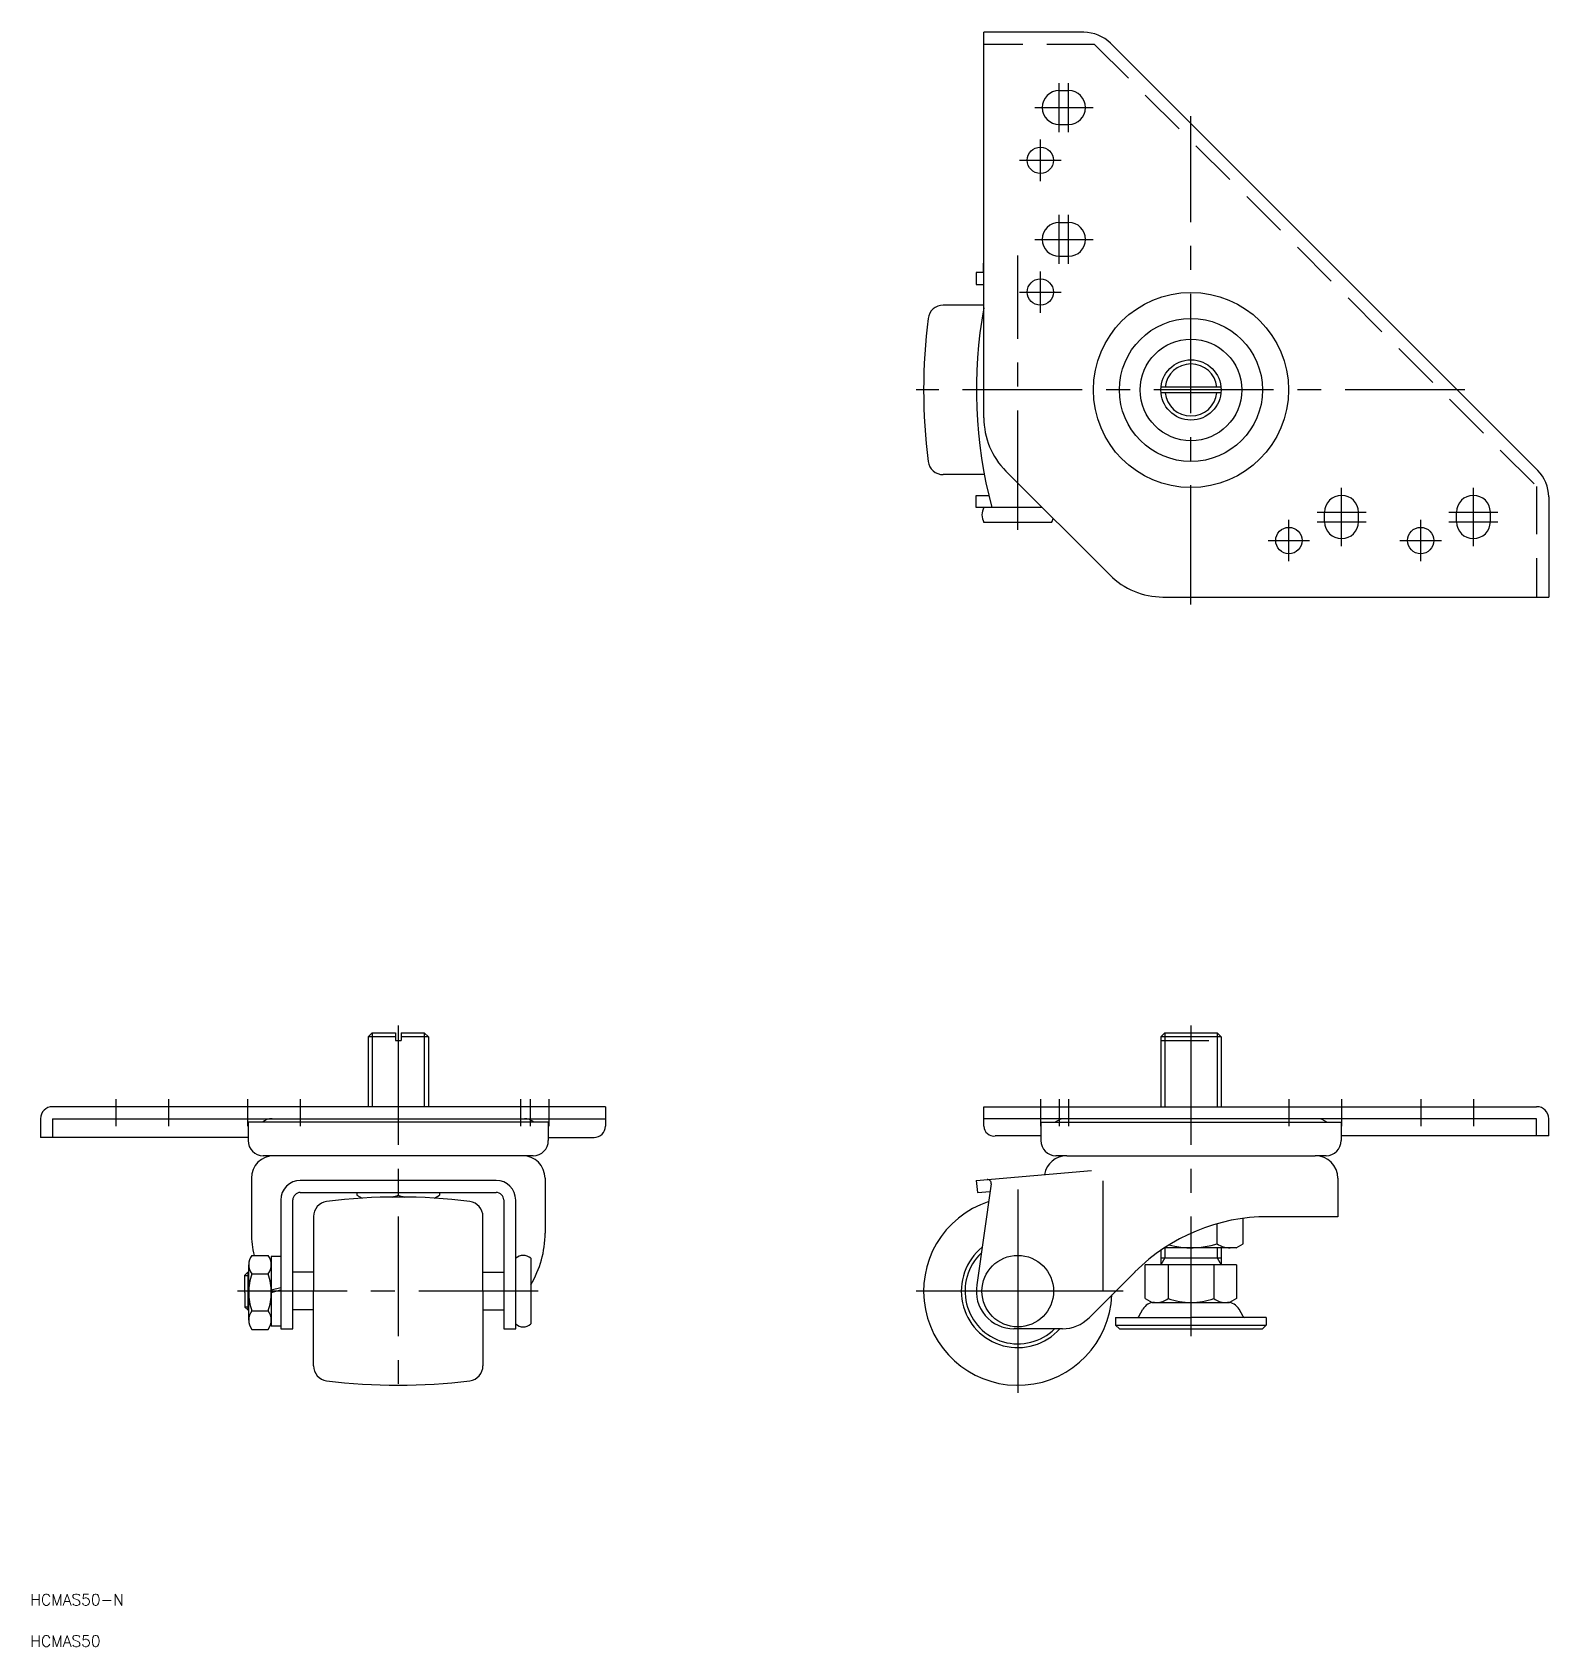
# Model space of a CAD drawing. Extents: x -262 to 141, y -94 to 334.
import ezdxf

# ---------------------------------------------------------------- set-up
doc = ezdxf.new("R2010")
doc.units = 0
doc.linetypes.add('CENTER', pattern=[50.8, 31.75, -6.35, 6.35, -6.35])
doc.linetypes.add('DASHED', pattern=[19.05, 12.7, -6.35])
doc.layers.get('0').update_dxf_attribs({"linetype": 'CONTINUOUS'})
doc.layers.add('CENTER', color=1, linetype='CONTINUOUS')
doc.styles.get("Standard").update_dxf_attribs({"font": 'txt.shx', "height": 3, "bigfont": 'bigfont.shx'})

msp = doc.modelspace()

# ---------------------------------------------------------------- linework, layer by layer
at = {"color": 7, "linetype": 'CONTINUOUS'}
for p, q in [((-9, 231.96), (-9, 334.38)), ((17.57, 334.38), (-9, 334.38)), ((24.64, 331.45), (138.07, 218.02)), ((11, 318.88), (13.5, 318.88)), ((11, 309.88), (13.5, 309.88)), ((11, 283.88), (13.5, 283.88)), ((11, 274.88), (13.5, 274.88)), ((-11, 270.58), (-11, 267.38)), ((-9, 270.58), (-11, 270.58)), ((-9, 273.08), (-9.2, 273.08)), ((-9.2, 273.08), (-9.2, 270.58)), ((-11, 267.38), (-9, 267.38)), ((-9, 261.88), (-19.82, 261.88)), ((53.96, 240.13), (38.04, 240.13)), ((53.96, 238.63), (38.04, 238.63)), ((-8.87, 216.88), (-19.82, 216.88)), ((-3.14, 217.81), (24.43, 190.24)), ((-11, 208.18), (-11, 211.38)), ((-11, 211.38), (-7.69, 211.38)), ((141, 210.95), (141, 184.38)), ((6.49, 208.18), (-11, 208.18)), ((81.5, 204.38), (81.5, 206.88)), ((90.5, 204.38), (90.5, 206.88)), ((116.5, 204.38), (116.5, 206.88)), ((125.5, 204.38), (125.5, 206.88)), ((9, 204.18), (-9, 204.18)), ((38.57, 184.38), (141, 184.38)), ((-171.44, 68.6), (-172.52, 67.52)), ((-172.52, 67.52), (-172.52, 49)), ((-165.27, 67.52), (-172.52, 67.52)), ((-171.44, 68.6), (-165.27, 68.6)), ((-165.27, 68.6), (-165.27, 66.6)), ((-165.27, 66.6), (-163.77, 66.6)), ((-163.77, 68.6), (-163.77, 66.6)), ((-163.77, 68.6), (-157.61, 68.6)), ((-156.52, 67.52), (-163.77, 67.52)), ((-157.61, 68.6), (-156.52, 67.52)), ((-156.52, 67.52), (-156.52, 49)), ((39.08, 68.6), (38, 67.52)), ((54, 67.52), (38, 67.52)), ((38, 67.52), (38, 49)), ((39.08, 68.6), (52.92, 68.6)), ((52.92, 68.6), (54, 67.52)), ((54, 67.52), (54, 49)), ((-109.52, 49), (-256.32, 49)), ((-109.52, 49), (-109.52, 43.8)), ((-9, 49), (137.8, 49)), ((-9, 43.8), (-9, 49)), ((-259.52, 45.8), (-259.52, 40.8)), ((-256.32, 45.8), (-109.52, 45.8)), ((-256.32, 45.8), (-256.32, 40.8)), ((-124.66, 44.87), (-204.39, 44.87)), ((-204.39, 44.87), (-204.39, 39.98)), ((-124.66, 44.87), (-124.66, 39.98)), ((137.8, 45.8), (-9, 45.8)), ((6.13, 44.87), (46, 44.87)), ((6.13, 44.87), (6.13, 39.98)), ((46, 44.87), (85.87, 44.87)), ((85.87, 44.87), (85.87, 39.98)), ((137.8, 41.21), (137.8, 45.8)), ((141, 41.21), (141, 45.8)), ((-204.39, 40.8), (-259.52, 40.8)), ((-124.66, 40.8), (-112.52, 40.8)), ((6.13, 41.21), (-6, 41.21)), ((141, 41.21), (85.87, 41.21)), ((-128.66, 35.98), (-200.39, 35.98)), ((13, 35.98), (10.13, 35.98)), ((13, 35.98), (46, 35.98)), ((46, 35.98), (79, 35.98)), ((79.5, 35.98), (79, 35.98)), ((81.87, 35.98), (79.5, 35.98)), ((-11, 29.4), (19.61, 32.08)), ((-203.52, 29.98), (-203.52, 15.39)), ((-138.52, 29.4), (-190.52, 29.4)), ((-190.52, 26.21), (-138.52, 26.21)), ((-175.52, 26.21), (-175.52, 25.49)), ((-164.52, 26.21), (-164.52, 25.49)), ((-153.52, 26.21), (-153.52, 25.49)), ((-125.52, 29.98), (-125.52, 15.39)), ((-11, 29.4), (-10.72, 26.21)), ((-7.05, 28.51), (-10.86, 1.68)), ((-10.72, 26.21), (-7.33, 26.51)), ((22.6, 29.34), (22.6, 0)), ((85, 29.98), (85, 19.78)), ((-195.72, 24.2), (-195.72, -10)), ((-192.52, -10), (-192.52, 24.21)), ((-175.52, 25.49), (-174.14, 24.69)), ((-154.91, 24.69), (-153.52, 25.49)), ((-136.52, 24.21), (-136.52, -10)), ((-133.32, -10), (-133.32, 24.2)), ((-187.02, 19.82), (-187.02, 0)), ((-142.02, 0), (-142.02, 19.82)), ((52.93, 12.58), (52.93, 17.91)), ((59.86, 12.58), (59.86, 19.34)), ((85, 19.78), (66.49, 19.78)), ((-203.4, 9.48), (-199.05, 9.48)), ((-195.72, 9.2), (-198.22, 9.2)), ((-198.22, 9.2), (-198.22, -7.5)), ((-129.32, 8.72), (-129.32, -8.72)), ((38, 10.87), (38, 7)), ((38, 8.87), (54, 8.87)), ((58, 11.51), (38.95, 11.51)), ((54, 11.51), (54, 7)), ((58, 11.51), (59.86, 12.58)), ((-205.22, 4.25), (-204.47, 5)), ((-204.47, 5), (-204.22, 5)), ((-204.47, 5), (-204.47, -5)), ((-204.22, -7.7), (-204.22, 7.03)), ((-203.4, 4.57), (-199.05, 4.57)), ((-198.22, 7.36), (-198.22, -9.2)), ((-187.02, 5), (-192.52, 5)), ((-142.02, 5), (-136.52, 5)), ((31.14, 5.14), (18.93, -7.07)), ((58.12, 7), (33.88, 7)), ((33.88, -1.93), (33.88, 7)), ((39.94, 7), (39.94, -1.93)), ((52.06, 7), (52.06, -1.93)), ((58.12, 7), (58.12, -1.93)), ((-205.22, -0.33), (-205.22, 4.25)), ((-198.22, 0.33), (-195.72, 1)), ((-198.22, -0.33), (-195.72, 0.33)), ((-187.02, -19.82), (-187.02, 0)), ((-142.02, 0), (-142.02, -19.82)), ((-205.22, -0.33), (-205.22, -4.25)), ((-205.22, -4.25), (-204.47, -5)), ((33.88, -1.93), (35.73, -3)), ((35.73, -3), (56.27, -3)), ((58.12, -1.93), (56.27, -3)), ((-204.47, -5), (-204.22, -5)), ((-203.4, -5.24), (-199.05, -5.24)), ((-187.02, -5), (-192.52, -5)), ((-142.02, -5), (-136.52, -5)), ((26, -7), (46, -7)), ((26, -7), (26, -9)), ((32.14, -6.74), (33.24, -4.79)), ((66, -7), (46, -7)), ((59.86, -6.74), (58.76, -4.79)), ((66, -7), (66, -9)), ((-203.4, -10.15), (-199.05, -10.15)), ((-198.22, -9.2), (-195.72, -9.2)), ((-195.72, -10), (-192.52, -10)), ((-136.52, -10), (-133.32, -10)), ((11.86, -10), (-1, -10)), ((26, -9), (66, -9)), ((26, -9), (27, -10)), ((27, -10), (65, -10)), ((66, -9), (65, -10))]:
    msp.add_line(p, q, dxfattribs=at)
at = {"color": 3, "linetype": 'DASHED'}
for p, q in [((20.39, 331.18), (-9, 331.18)), ((20.39, 331.18), (137.8, 213.77)), ((137.8, 213.77), (137.8, 184.38)), ((38, 66.6), (54, 66.6))]:
    msp.add_line(p, q, dxfattribs=at)
at = {"color": 3, "linetype": 'CONTINUOUS'}
for p, q in [((-171.44, 68.6), (-171.44, 49)), ((-157.61, 68.6), (-157.61, 49)), ((39.08, 68.6), (39.08, 49)), ((52.92, 68.6), (52.92, 49)), ((39.08, 8.87), (38, 7)), ((39.08, 11.51), (39.08, 8.87)), ((52.92, 11.51), (52.92, 8.87)), ((52.92, 8.87), (54, 7)), ((-205.22, 4.19), (-204.22, 4.19)), ((-205.22, -4.19), (-204.22, -4.19))]:
    msp.add_line(p, q, dxfattribs=at)
at = {"color": 7, "linetype": 'CONTINUOUS'}
for centre, radius in [((6, 300.38), 3.5), ((6, 265.38), 3.5), ((46, 239.38), 25.92), ((46, 239.38), 19), ((46, 239.38), 13.5), ((46, 239.38), 8), ((72, 199.38), 3.5), ((107, 199.38), 3.5), ((0, 0), 9.5)]:
    msp.add_circle(centre, radius, dxfattribs=at)
for centre, radius, start, end in [((17.57, 324.38), 10, 45, 90), ((11, 314.38), 4.5, 90, 270), ((13.5, 314.38), 4.5, 270, 90), ((11, 279.38), 4.5, 90, 270), ((13.5, 279.38), 4.5, 270, 90), ((-19.82, 257.88), 4, 90, 172.7203), ((125, 239.38), 150, 172.7203, 187.2797), ((109, 239.38), 120, 169.5247, 195.0701), ((11, 231.96), 20, 180, 225), ((-19.82, 220.88), 4, 187.2797, 270), ((131, 210.95), 10, 0, 45), ((86, 206.88), 4.5, 0, 180), ((121, 206.88), 4.5, 0, 180), ((-5.25, 206.18), 4.25, 151.9275, 208.0725), ((5.25, 206.18), 4.25, 331.9275, 347.6123), ((86, 204.38), 4.5, 180, 0), ((121, 204.38), 4.5, 180, 0), ((38.57, 204.38), 20, 225, 270), ((-256.32, 45.8), 3.2, 90, 180), ((137.8, 45.8), 3.2, 0, 90), ((-198.02, 41.83), 3.97, 90, 130.0532), ((-131.02, 41.83), 3.97, 49.9468, 90), ((-112.52, 43.8), 3, 270, 0), ((-6.33, 43.86), 2.67, 181.3711, 277.0273), ((12.5, 41.83), 3.97, 90, 130.0532), ((79.5, 41.83), 3.97, 49.9468, 90), ((-200.39, 39.98), 4, 180, 270), ((-128.66, 39.98), 4, 270, 0), ((10.13, 39.98), 4, 180, 270), ((81.87, 39.98), 4, 270, 0), ((-197.52, 29.98), 6, 90, 180), ((-131.52, 29.98), 6, 0, 90), ((13, 29.98), 6, 90, 170.4059), ((79, 29.98), 6, 0, 90), ((-190.52, 24.2), 5.2, 90, 180), ((-190.52, 24.21), 2, 90, 180), ((-138.52, 24.2), 5.2, 0, 90), ((-138.52, 24.21), 2, 0, 90), ((-8.04, 28.65), 1, 351.9231, 95), ((-183.02, 19.82), 4, 97.2797, 180), ((-164.52, -125), 150, 82.7203, 97.2797), ((-170.02, 40.4), 15.89, 284.1529, 290.2562), ((-159.02, 40.4), 15.89, 249.7438, 255.8471), ((-146.02, 19.82), 4, 0, 82.7203), ((0, 0), 25, 107.9915, 357.6597), ((66.49, -30.22), 50, 90, 135), ((-180.3, 15.21), 23.22, 179.5678, 194.2937), ((-152.05, 15.39), 26.53, 328.9549, 0), ((-200.16, 7.03), 4.06, 142.8118, 217.1882), ((-202.28, 7.03), 4.06, 322.8118, 37.1882), ((-131.32, 6.55), 2.95, 47.3884, 132.6116), ((0, 0), 15, 129.0116, 318.1897), ((0, 0), 14, 133.618, 314.4153), ((46, 34.44), 22.93, 255.185, 287.588), ((56.39, 17.64), 6.13, 235.6158, 270), ((-189.22, -0.33), 15, 160.9032, 180), ((-213.22, -0.33), 15, 0, 19.0968), ((-1, 0), 10, 170.304, 270), ((-189.22, -0.33), 15, 180, 199.0968), ((-213.22, -0.33), 15, 340.9032, 0), ((36.29, -6.5), 3.5, 90, 150.7224), ((36.91, 1.83), 4.83, 270, 308.823), ((46, 14.74), 17.74, 250.0152, 270), ((46, 14.74), 17.74, 270, 289.9848), ((55.09, 1.83), 4.83, 231.177, 270), ((55.71, -6.5), 3.5, 29.2776, 90), ((-200.16, -7.7), 4.06, 142.8118, 217.1882), ((-202.28, -7.7), 4.06, 322.8118, 37.1882), ((11.86, 0), 10, 270, 315), ((31.71, -6.5), 0.5, 270, 330.7224), ((60.29, -6.5), 0.5, 209.2776, 270), ((-131.32, -6.55), 2.95, 227.3884, 312.6116), ((-183.02, -19.82), 4, 180, 262.7203), ((-146.02, -19.82), 4, 277.2797, 0), ((-164.52, 125), 150, 262.7203, 277.2797)]:
    msp.add_arc(centre, radius, start, end, dxfattribs=at)
at = {"color": 3, "linetype": 'CONTINUOUS'}
for start, end in [(6.2243, 173.7757), (186.2243, 353.7757)]:
    msp.add_arc((46, 239.38), 6.92, start, end, dxfattribs=at)
at = {"layer": 'CENTER', "color": 1, "linetype": 'CENTER'}
for p, q in [((11, 307.88), (11, 320.88)), ((13.5, 307.88), (13.5, 320.88)), ((4.5, 314.38), (20, 314.38)), ((46, 182.38), (46, 312.09)), ((6, 294.88), (6, 305.88)), ((0.5, 300.38), (11.5, 300.38)), ((11, 272.88), (11, 285.88)), ((13.5, 272.88), (13.5, 285.88)), ((4.5, 279.38), (20, 279.38)), ((0, 202.18), (0, 275.08)), ((6, 259.88), (6, 270.88)), ((0.5, 265.38), (11.5, 265.38)), ((118.71, 239.38), (-27, 239.38)), ((86, 197.88), (86, 213.38)), ((121, 197.88), (121, 213.38)), ((79.5, 206.88), (92.5, 206.88)), ((114.5, 206.88), (127.5, 206.88)), ((72, 193.88), (72, 204.88)), ((79.5, 204.38), (92.5, 204.38)), ((107, 193.88), (107, 204.88)), ((114.5, 204.38), (127.5, 204.38)), ((66.5, 199.38), (77.5, 199.38)), ((101.5, 199.38), (112.5, 199.38)), ((-164.52, 70.6), (-164.52, -27)), ((46, 70.6), (46, -12)), ((-239.52, 51), (-239.52, 43.8)), ((-225.52, 51), (-225.52, 43.8)), ((-204.52, 51), (-204.52, 43.8)), ((-190.52, 51), (-190.52, 43.8)), ((-132.02, 51), (-132.02, 43.8)), ((-129.52, 51), (-129.52, 43.8)), ((-124.52, 51), (-124.52, 43.8)), ((6, 51), (6, 43.8)), ((11, 51), (11, 43.8)), ((13.5, 51), (13.5, 43.8)), ((72, 51), (72, 43.8)), ((86, 51), (86, 43.8)), ((107, 51), (107, 43.8)), ((121, 51), (121, 43.8)), ((0, 27), (0, 0)), ((-127.32, 0), (-207.22, 0)), ((0, 0), (-27, 0)), ((0, 0), (0, -27)), ((28, 0), (0, 0))]:
    msp.add_line(p, q, dxfattribs=at)

# ---------------------------------------------------------------- texts
at = {"color": 7, "linetype": 'CONTINUOUS'}
for s, p in [('HCMAS50-N', (-262.21, -83.46)), ('HCMAS50', (-262.21, -94.45))]:
    msp.add_text(s, height=3, dxfattribs=at).set_placement(p)

doc.saveas('drawing.dxf')
